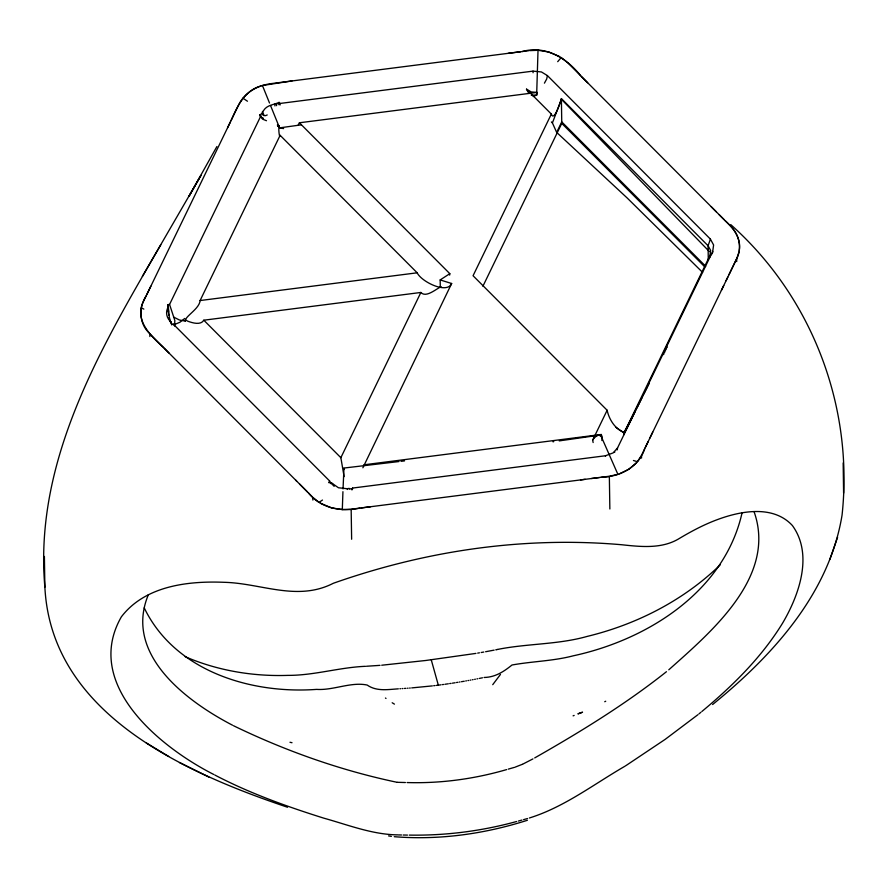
<?xml version="1.0" encoding="UTF-8"?>
<svg xmlns="http://www.w3.org/2000/svg" width="888" height="888" viewBox="0 0 888 888"><rect width="100%" height="100%" fill="white"/><g stroke="black" fill="none" stroke-linecap="round" stroke-linejoin="round"><path stroke-width="1.33" d="M347.308 489.477C347.164 487.39 350.982 489.044 351.992 489.31L351.948 489.954M267.221 114.963C263.88 117.272 259.718 113.586 263.647 110.467C266.966 104.939 274.037 104.762 279.098 102.398L280.131 103.441L533.022 71.129L541.436 71.95L547.397 75.58L710.411 239.116L713.608 244.999L712.72 251.404L617.549 447.918L613.197 452.869L605.494 455.755L352.591 488.067L352.436 489.321M710.411 239.116L708.08 245.743L708.291 259.696M712.72 251.404L712.687 252.014M276.856 103.852L276.479 105.661M349.317 488.489L349.239 489.144M530.136 50.605L538.017 50.294L536.652 95.072L533.189 96.526M287.546 807.248C184.071 772.36 51.304 713.552 44.877 587.201C33.788 461.349 100.044 349.273 160.784 244.811M350.205 509.268L342.313 509.568L342.935 491.686M343.034 488.944L343.967 468.043L399.034 461.538M174.592 326.007L174.825 320.446L169.564 304.44L260.839 115.962L259.807 114.929L262.049 113.475M279.098 102.398L278.754 104.651M531.29 95.216L536.785 95.016L537.04 92.419L299.411 122.777L449.816 273.671L449.672 275.102M547.397 75.58L546.708 78.965L544.422 83.161M440.281 287.246L440.171 279.931L451.659 283.494C446.942 294.505 421.223 281.596 417.171 272.805L280.12 135.309L200.1 300.544C199.478 308.913 184.893 316.306 185.226 321.045C185.248 319.036 186.602 320.701 187.646 321.145C192.541 322.977 200.832 325.452 203.807 320.202L420.879 292.463C426.007 298.079 435.764 289.155 441.147 286.646M617.549 447.918L617.105 449.95M451.659 283.494L362.892 467.776M730.78 224.642C812.276 297.302 853.79 406.671 842.057 515.107C829.214 593.772 772.36 655.943 712.598 704.528M185.226 321.09L179.42 319.991L173.859 317.194M299.411 122.777L298.279 124.786M280.042 105.028L280.131 103.441M739.227 250.549C741.413 238.528 733.621 228.183 725.163 220.69M146.187 295.793C138.683 307.248 138.928 323.476 149.306 333.155M712.642 252.325L712.243 253.502M742.046 512.898C724.375 591.541 647.485 639.837 573.126 655.844C553.124 661.094 532.145 661.327 511.999 665.012C503.762 671.65 495.227 677.289 484.049 677.477M738.994 251.959L736.929 258.086L728.926 274.803M624.308 434.554L624.275 432.423L709.923 255.566L710.633 250.449L708.08 245.743L561.383 98.568C560.794 101.299 553.923 122.466 551.348 114.075L526.495 89.155L528.271 92.374M829.792 559.562L837.595 537.284M279.276 126.473C278.022 127.739 279.665 139.805 280.12 135.309M702.586 272.372L627.206 198.013L556.665 132.401L552.414 122.944L561.394 99.29L709.379 251.57M148.396 594.638C123.365 654.445 186.869 701.509 232.567 725.23M641.547 458.075L641.502 455.344L736.674 258.819C742.29 248.052 739.16 234.277 730.502 226.063L567.499 62.526M169.564 304.44L167.921 304.651L168.354 306.926C165.046 311.799 166.611 318.57 171.195 322.022L171.628 324.919M645.21 447.719L648.085 441.747M231.102 120.502C237.274 106.349 244.622 90.41 260.961 85.981M329.048 482.85L329.592 480.941L173.26 324.098L171.628 324.309M344.1 476.612L340.859 457.697L420.879 292.463M351.992 489.31L352.591 488.067M551.348 114.075L473.06 275.735L607.137 410.256C609.035 419.28 615.151 429.348 624.275 432.423M556.665 132.401L561.749 121.9L705.694 266.3M482.906 286.247L561.771 123.388L561.383 98.568M593.151 442.535L592.64 440.204L607.137 410.256M721.422 290.309L723.742 285.536M726.051 280.763L727.772 277.189M146.764 294.594L150.827 286.258M227.628 127.65L230.525 121.689M644.633 448.906C638.639 467.51 619.391 476.978 600.887 477.322M649.816 438.173L652.702 432.212M663.547 354.601L663.836 354.023M664.413 352.847L664.701 352.27M665.279 351.093L665.567 350.516M666.144 349.339L666.433 348.762M667.01 347.585L667.299 346.997M646.786 388.322L646.209 389.488M647.075 387.745L649.383 383.117M642.446 397.003L636.951 407.969M643.023 395.848L643.312 395.271M643.889 394.117L644.177 393.539M644.466 392.962L645.043 391.797M645.332 391.22L645.92 390.065M635.22 411.422L624.286 433.144L615.606 427.106M636.086 409.701L636.374 409.124M592.64 440.204C595.082 435.542 604.217 430.636 601.875 440.526M631.679 418.503L623.676 433.1M216.894 146.542L189.044 196.215L200.966 175.38L142.38 276.412M641.058 456.044L637.406 461.693L633.433 460.495M492.729 684.681L500.466 674.436M557.697 61.683L561.249 57.498L566.822 61.971M711.688 254.301L709.923 255.566L709.956 257.12M636.419 462.837L628.859 469.241L619.491 473.826M720.179 564.912C683.549 600.477 636.552 624.453 587.112 636.43C557.875 644.699 527.206 643.478 497.613 649.428M184.715 318.459L179.853 322.289L175.18 324.231M600.244 436.163L600.621 435.298L598.19 435.331L563.147 440.337M701.909 711.466C732.533 685.98 761.46 657.509 782.45 623.365C798.878 595.648 813.641 554.767 792.385 525.529C773.359 504.872 741.225 510.822 717.748 519.48C703.895 524.564 690.831 531.557 678.199 539.149C661.16 549.028 640.459 546.753 621.722 544.744C573.903 540.559 525.641 541.891 478.066 548.218C428.76 554.778 380.208 566.744 333.311 583.283C297.225 601.787 261.216 583.183 224.165 582.306C187.823 580.808 145.01 585.891 121.379 616.816C82.695 684.26 159.973 747.208 213.819 774.503M700.921 712.265L698.956 713.874M668.786 669.807C711.355 631.779 776.945 576.745 754.101 511.777M697.957 714.674L665.123 739.404L625.862 765.656M666.455 671.705C625.274 704.384 580.319 731.934 534.709 757.919M322.477 500.055L319.081 502.364L313.508 497.891M279.276 125.585L277.822 126.296L277.422 124.875M440.171 279.931L449.816 273.671M625.085 766.144C593.772 784.237 564.257 807.148 529.37 817.992M532.955 758.896L523.076 763.98M604.728 701.72L605.716 701.243M522.544 764.235L514.996 767.199M577.888 713.852L579.931 712.997M613.985 452.392L614.84 452.048M580.452 712.986L582.539 712.176L578.399 713.785M573.104 715.839L574.148 715.439M170.996 323.454L171.195 322.022M277.822 126.296L279.276 125.963M514.174 767.443L508.28 769.13M527.405 820.268C484.604 833.965 439.149 840.314 394.261 836.696M527.539 818.514L523.576 819.635M506.615 769.596C474.336 778.987 440.703 783.571 407.081 782.55M521.978 820.068L518.437 821.034M516.661 821.5C481.74 831.09 445.499 835.73 409.279 835.097M482.462 677.799L479.287 678.432M497.48 649.461L496.692 649.616M495.759 649.805L496.559 649.639M494.15 650.127L485.614 651.725M476.934 678.898L477.7 678.743M474.636 679.331L475.402 679.187M472.361 679.764L473.115 679.62M470.118 680.186L470.862 680.042M467.909 680.585L468.653 680.452M483.805 652.047L481.174 652.514M465.712 680.974L466.444 680.841M464.28 681.229L461.427 681.718M270.052 83.827C257.309 85.526 244.655 92.718 238.839 104.518L143.656 301.043C133.822 319.558 150.405 335.675 163.092 347.097M610.278 476.035L617.904 474.359L600.765 435.42M479.431 652.813L477.7 653.102M459.307 682.073L460.006 681.951M475.957 653.402L425.863 660.472L381.729 665.223M457.919 682.295L456.532 682.528M455.144 682.75L452.403 683.172M451.037 683.383L449.683 683.582M448.329 683.782L444.977 684.271M559.229 440.892L562.359 440.448M552.958 441.78L553.735 441.669M443.645 684.459L442.313 684.637M440.981 684.815L438.994 685.081M361.194 507.947L370.585 506.737M270.984 83.639L529.17 50.649M291.974 80.952L262.426 85.503L269.519 103.008M508.18 53.336L520.701 51.715M200.1 300.544L417.171 272.805M363.847 464.824L601.476 434.454M359.629 508.147C341.381 512.198 320.568 508.225 308.469 492.973M580.519 479.909L585.214 479.309M438.328 685.159L431.246 659.784M522.266 51.515C545.51 45.022 566.866 58.186 580.741 75.824M591.486 478.51L599.311 477.522M437.662 685.247L436.341 685.414M435.009 685.569L433.677 685.736M537.04 92.419L531.213 91.93L526.495 89.155M400.999 461.316L404.517 460.905M347.308 488.744L338.439 487.756L331.657 483.005L328.993 482.184M432.345 685.891L411.732 687.9M301.21 124.864L279.62 127.861L283.605 128.594M380.009 665.356L366.522 666.255M409.568 688.078L410.3 688.022M407.381 688.233L408.103 688.189M405.916 688.344L404.429 688.444M402.153 688.6L402.908 688.544M399.878 688.744L400.643 688.7M398.335 688.833C387.623 689.554 376.434 691.563 367.155 685.037C350.76 681.651 333.477 690.52 316.583 689.388C250.838 694.183 174.825 671.239 144.233 607.88M365.479 666.311C339.338 667.376 313.986 675.524 287.69 675.38C252.725 676.545 217.36 670.562 185.181 656.687M407.481 835.086L403.152 835.02M405.394 782.528L397.358 782.317M401.531 834.986L398.301 834.909M397.369 834.875C371.961 834.443 347.963 824.852 323.776 818.148C286.513 806.426 249.517 793.206 214.852 775.046M263.459 118.293L260.528 117.183M397.125 782.306C340.715 770.484 285.414 750.871 233.544 725.74M538.017 50.294L548.851 52.004L559.895 56.654M342.313 509.568L331.479 507.869L320.435 503.207M266.489 120.724L262.504 119.136L260.839 115.962M388.556 835.908L391.375 836.363M289.976 742.268L292.008 742.712M334.288 486.224L333.4 485.769M141.347 307.903L143.845 309.102M179.454 762.537L208.869 777.078M344.489 468.953L343.745 468.309M146.309 742.923L168.665 756.443M392.185 702.752L394.427 704.129M242.924 98.168L247.452 101.221M385.459 698.024L386.014 698.445M719.225 214.752L724.175 219.702M581.729 76.823L587.678 82.773M561.771 123.388L704.795 266.877M203.807 320.202L340.859 457.697M295.626 480.075L296.614 481.063M711.31 206.815L716.261 211.777M169.02 353.058L164.08 348.085M299.589 484.038L307.481 491.985M552.414 122.944L551.415 121.934M330.636 483.605L329.592 480.941M263.936 115.529L262.781 111.944M170.363 321.911L167.61 308.469M332.045 484.46L331.657 483.005M270.529 105.506L279.642 128.005M259.984 116.15L259.807 114.929M333.033 485.225L332.933 484.282M169.719 320.879L169.197 317.66M169.985 321.512L169.93 320.746M168.853 315.218L167.921 304.651M168.753 312.054L168.354 306.926M173.304 324.875L173.26 324.098M274.914 105.938L274.847 104.107M533.078 72.738L533.022 71.129M736.674 258.819L736.718 261.549M609.856 508.991L609.346 476.234L351.16 509.213L351.637 539.249M312.887 500.066L312.842 497.336L149.828 333.799L149.872 336.53M44.4 556.454L44.877 587.201M843.167 462.937L843.6 493.129M605.494 455.755L605.494 456.421"/></g></svg>
